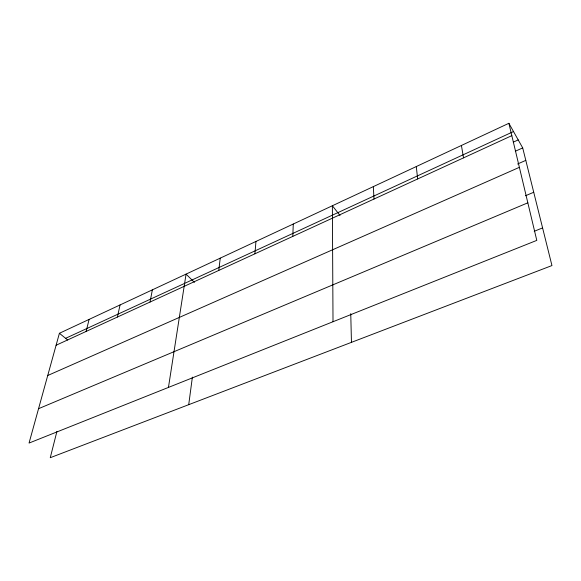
<?xml version="1.0" encoding="UTF-8"?>
<svg xmlns="http://www.w3.org/2000/svg" width="581" height="581" viewBox="0 0 581 581"><rect width="100%" height="100%" fill="white"/><g stroke="black" fill="none" stroke-linecap="round" stroke-linejoin="round"><path stroke-width="0.87" d="M292.788 236.387L293.282 224.019M254.936 253.795L255.945 241.464M218.768 270.434L220.243 258.138M188.716 404.681L192.391 377.12M168.454 387.411L186.065 274.109L194.403 282.373M150.051 302.033L152.353 289.854M117.391 317.052L120.064 304.945M86.104 331.446L89.111 319.405M56.923 431.422L50.264 457.705L551.95 265.561L522.704 147.908L508.876 123.295L59.407 333.276L29.05 443.063L536.793 240.381L508.876 123.295M65.602 338.331L513.51 131.546M56.096 345.245L511.825 135.649M513.27 142.163L518.216 139.912M515.325 151.234L522.704 147.908M517.606 163.995L525.805 160.363M47.729 375.508L519.378 167.335M525.464 195.768L533.728 192.26M38.549 408.697L527.838 202.813M534.222 231.289L542.589 227.905M59.407 333.276L67.708 340.045M340.023 215.464L332.368 205.761L333.015 321.729M461.416 145.468L463.536 157.858M416.286 166.551L417.659 178.963M373.322 186.624L374.011 199.036M350.757 313.646L351.454 342.354"/></g></svg>
